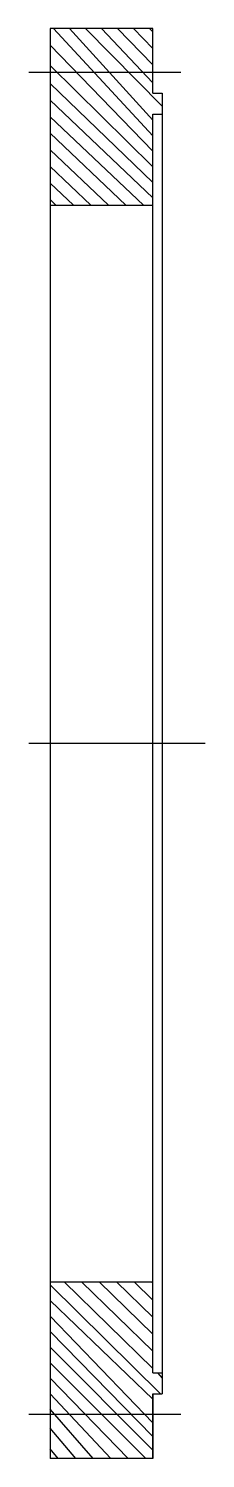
# Model space of a CAD drawing. Header units: inches. Extents: x -138276681 to 276513873, y -62941253 to 125880333.
# Drawn here: x -138256441 to -138256330, y -62936501 to -62935606 of the extents above; entities that cross this region are included whole.
import ezdxf

# ---------------------------------------------------------------- set-up
doc = ezdxf.new("R2010")
doc.units = ezdxf.units.IN
doc.header["$LTSCALE"] = 0.5
doc.header["$MEASUREMENT"] = 0
doc.layers.add('假法兰1', color=5, linetype='Continuous')
doc.layers.add('芯子', color=1, linetype='Continuous')

# ---------------------------------------------------------------- blocks, each defined once
blk = doc.blocks.new('假法兰1')
at = {"layer": '假法兰1'}
h = blk.add_hatch(dxfattribs=at)
h.set_pattern_fill('ANSI31', color=256, scale=60, angle=90, style=0)
h.set_pattern_definition([(135, (-414770147.0219762, -188816983.43535), (-5.303300858899107, -5.303300858899106), [])])
h.paths.add_polyline_path([(-276513700.6997697, -125877568.9569), (-276513700.6997697, -125877651.9569), (-276513636.6997697, -125877651.9569), (-276513636.6997697, -125877594.9569), (-276513630.6997697, -125877594.9569), (-276513630.6997697, -125877581.8323199), (-276513636.6997697, -125877581.8323199), (-276513636.6997697, -125877568.9569)])
h.paths.add_polyline_path([(-276513700.6997697, -125877541.4569), (-276513700.6997697, -125877568.9569), (-276513636.6997697, -125877568.9569), (-276513636.6997697, -125877541.4569)])
h.paths.add_polyline_path([(-276513636.6997697, -125878408.9569), (-276513636.6997697, -125878396.08148), (-276513630.6997697, -125878396.08148), (-276513630.6997697, -125878382.9569), (-276513636.6997697, -125878382.9569), (-276513636.6997697, -125878325.9569), (-276513700.6997694, -125878325.9569), (-276513700.6997693, -125878408.9569)])
h.paths.add_polyline_path([(-276513636.6997697, -125878436.4569), (-276513636.6997697, -125878408.9569), (-276513700.6997693, -125878408.9569), (-276513700.6997693, -125878436.4569)])
for p, q in [((-276513636.6997697, -125877541.4569), (-276513700.6997697, -125877541.4569)), ((-276513700.6997697, -125877541.4569), (-276513700.6997693, -125878436.4569)), ((-276513636.6997697, -125877581.8323199), (-276513636.6997697, -125877541.4569)), ((-276513619.1359206, -125877568.9569), (-276513714.109445, -125877568.9569)), ((-276513636.6997697, -125877581.8323199), (-276513630.6997697, -125877581.8323199)), ((-276513630.6997697, -125877581.8323199), (-276513630.6997697, -125878396.08148)), ((-276513636.6997697, -125878382.9569), (-276513636.6997697, -125877594.9569)), ((-276513636.6997697, -125877594.9569), (-276513630.6997697, -125877594.9569)), ((-276513700.6997697, -125877651.9569), (-276513636.6997697, -125877651.9569)), ((-276513603.8558068, -125877988.9569), (-276513714.0816534, -125877988.9569)), ((-276513700.6997697, -125878325.9569), (-276513636.6997697, -125878325.9569)), ((-276513636.6997697, -125878382.9569), (-276513630.6997697, -125878382.9569)), ((-276513636.6997697, -125878436.4569), (-276513636.6997697, -125878396.08148)), ((-276513636.6997697, -125878396.08148), (-276513636.6997697, -125878436.4569)), ((-276513636.6997697, -125878396.08148), (-276513630.6997697, -125878396.08148)), ((-276513619.1359206, -125878408.9569), (-276513714.109445, -125878408.9569)), ((-276513636.6997697, -125878436.4569), (-276513700.6997697, -125878436.4569))]:
    blk.add_line(p, q, dxfattribs=at)

msp = doc.modelspace()

# ---------------------------------------------------------------- block references
at = {"layer": '芯子'}
msp.add_blockref('假法兰1', (138257273.35876, 62941935.80053443), dxfattribs=at)
msp.add_blockref('假法兰1', (138257273.35876, 62941935.80053443), dxfattribs=at)
msp.add_blockref('假法兰1', (138257273.35876, 62941935.80053443), dxfattribs=at)

doc.saveas('drawing.dxf')
